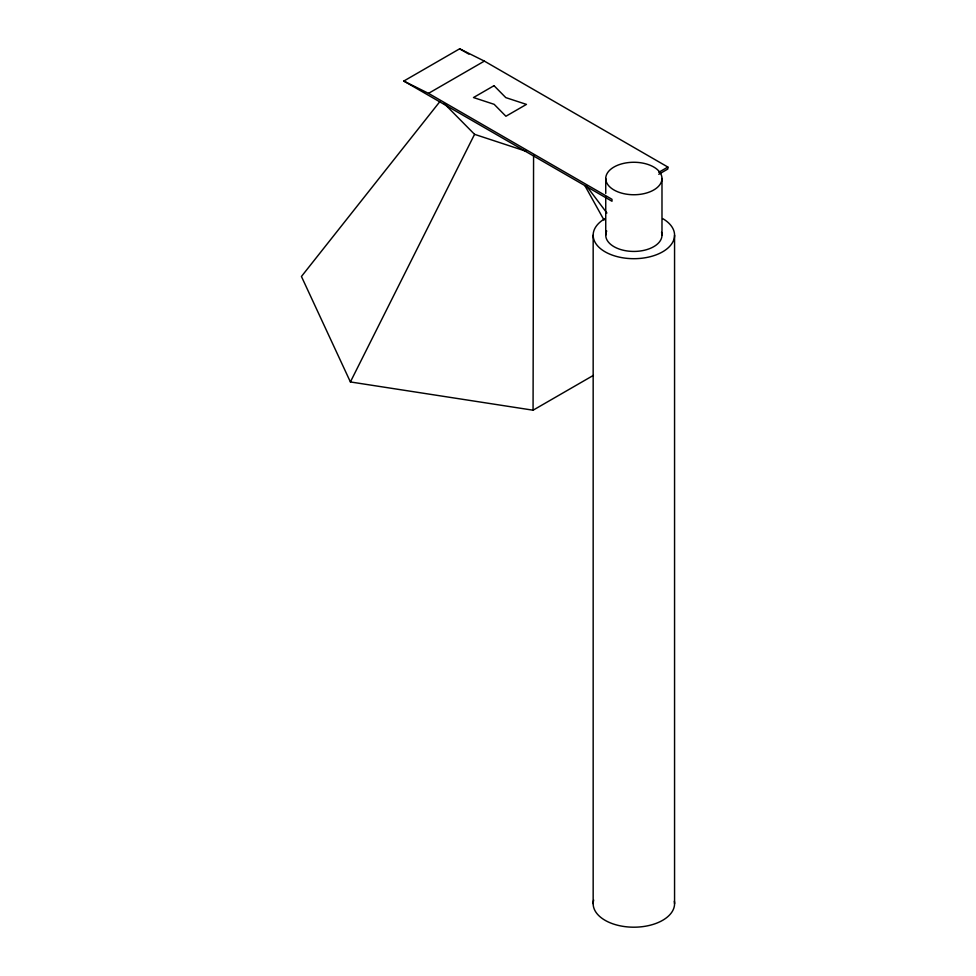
<?xml version="1.0" encoding="UTF-8"?>
<svg xmlns="http://www.w3.org/2000/svg" width="976" height="976" viewBox="0 0 976 976"><rect width="100%" height="100%" fill="white"/><g stroke="black" fill="none" stroke-linecap="round" stroke-linejoin="round"><path stroke-width="1.46" d="M439.993 101.443L301.438 276.476L350.396 381.945L533.067 410.201L533.579 155.269M350.396 381.945L474.556 134.334L444.092 103.444M403.796 81.057L428.501 93.367L612.001 199.311L612.001 201.263L403.796 81.057L459.647 48.8L484.364 61.11L667.865 167.055L667.865 169.007L658.776 174.265M428.501 93.367L484.364 61.11M658.776 172.313L667.865 167.055M533.067 410.201L593.384 375.382M474.556 134.334L526.393 151.378M459.647 48.8L468.883 54.131M586.747 186.318L606.901 213.012M584.844 185.562L604.034 220.1M674.562 235.192L674.562 903.703M661.984 178.51A28.121 16.238 0 0 1 619.797 192.565A28.121 16.238 0 0 1 619.797 164.444A28.121 16.238 0 0 1 661.984 178.51L661.984 235.192M605.742 178.51L605.742 193.431M605.742 196.408L605.742 235.192M593.164 235.192L593.164 903.703M674.343 901.251A40.699 23.497 0 0 1 632.79 927.188A40.699 23.497 0 0 1 593.664 900.018M662.643 218.575A40.699 23.497 0 0 1 662.643 251.808A40.699 23.497 0 0 1 605.083 251.808A40.699 23.497 0 0 1 605.083 218.575M661.545 232.373A28.121 16.238 0 0 1 632.643 251.418A28.121 16.238 0 0 1 606.706 230.995M494.015 85.681L473.494 97.539L494.149 104.322L505.91 116.254L526.442 104.395L505.788 97.612L494.015 85.681"/></g></svg>
